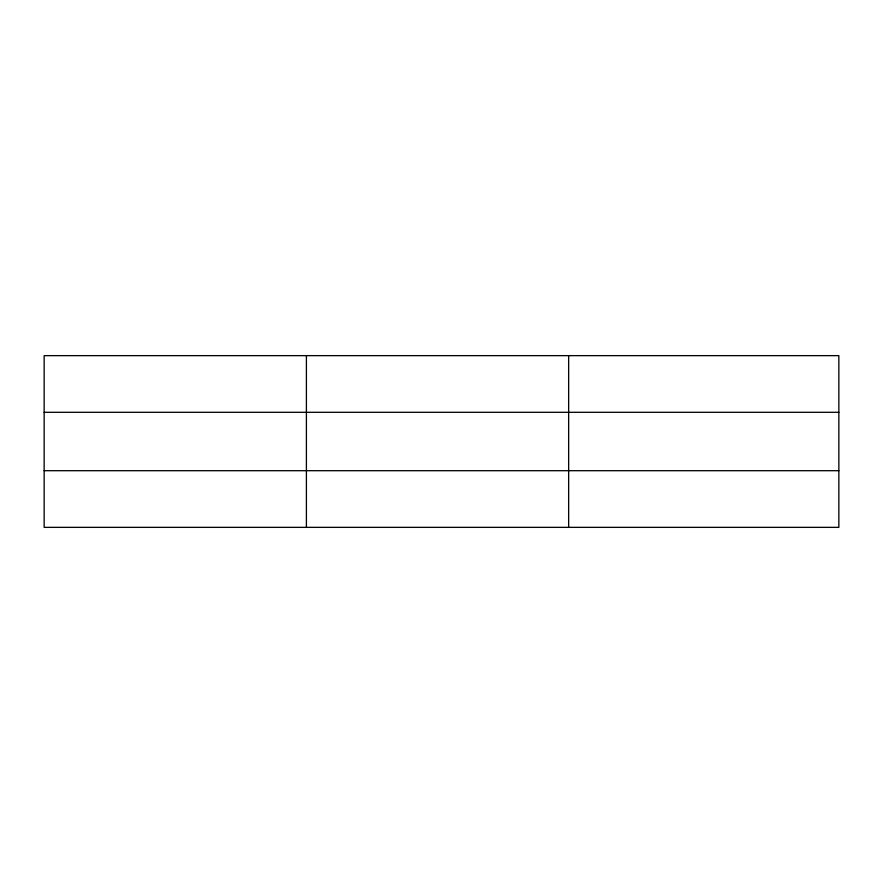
<?xml version="1.0" encoding="UTF-8"?>
<svg xmlns="http://www.w3.org/2000/svg" width="883" height="883" viewBox="0 0 883 883"><rect width="100%" height="100%" fill="white"/><g stroke="black" fill="none" stroke-linecap="round" stroke-linejoin="round"><path stroke-width="1.32" d="M306.401 355.639L306.401 527.361M568.652 355.639L568.652 527.361M838.85 412.306L838.85 355.639L44.15 355.639L44.15 527.361L838.85 527.361L838.85 412.306L44.15 412.306M44.15 470.694L838.85 470.694"/></g></svg>
